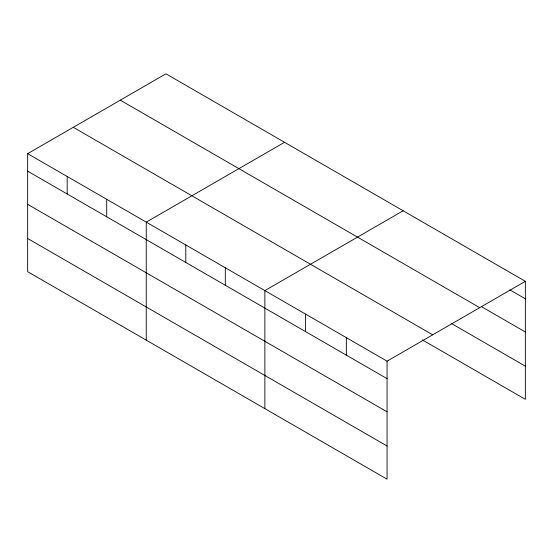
<?xml version="1.0" encoding="UTF-8"?>
<svg xmlns="http://www.w3.org/2000/svg" width="553" height="553" viewBox="0 0 553 553"><rect width="100%" height="100%" fill="white"/><g stroke="black" fill="none" stroke-linecap="round" stroke-linejoin="round"><path stroke-width="0.83" d="M387.065 411.833L387.065 361.164L27.65 153.658L27.65 271.675L387.065 479.181L387.065 411.833L27.65 204.327M422.402 339.908L525.35 399.342L525.35 281.325L165.935 73.819L27.65 153.658M284.539 142.294L146.255 222.133L146.255 340.15M403.151 210.776L264.866 290.615L264.866 408.626M387.065 361.164L525.35 281.325M509.797 289.841L525.35 298.82M481.656 306.763L525.35 331.994M120.298 100.169L479.714 307.675M451.289 323.408L525.35 366.169M73.286 127.314L432.702 334.821M27.65 171.154L387.065 378.66M27.65 238.502L387.065 446.008M346.33 337.648L346.33 355.144M305.595 314.132L305.595 331.62M225.327 267.783L225.327 285.279M185.794 244.958L185.794 262.454M106.722 199.308L106.722 216.804M67.183 176.483L67.183 193.979"/></g></svg>
